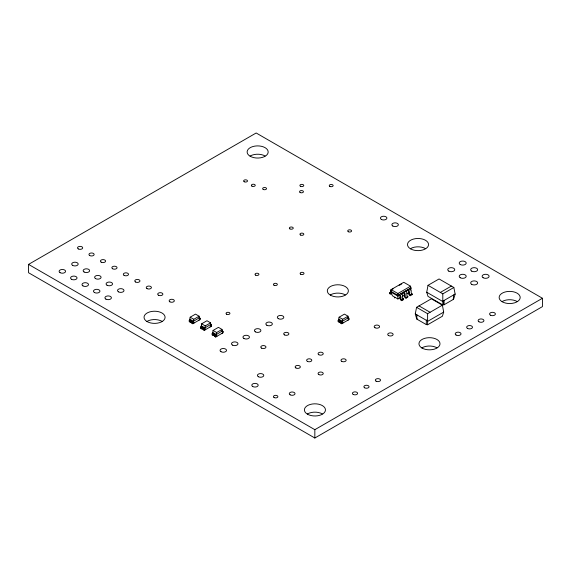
<?xml version="1.0" encoding="UTF-8"?>
<svg xmlns="http://www.w3.org/2000/svg" width="571" height="571" viewBox="0 0 571 571"><rect width="100%" height="100%" fill="white"/><g stroke="black" fill="none" stroke-linecap="round" stroke-linejoin="round"><path stroke-width="0.86" d="M453.552 299.283L453.06 298.997L453.845 298.547L455.137 294.072L453.845 287.484L442.803 293.858L442.803 304.921L444.081 304.75L453.552 299.283L453.552 294.986M390.464 293.258L390.478 290.61A1.599 0.921 60 0 1 391.449 290.047M416.859 314.821L416.859 319.125L426.323 324.592L427.608 324.763L427.608 313.7L416.559 307.326L415.274 313.914L416.559 318.382M189.865 319.21L190.179 317.205L195.51 314.121L199.122 316.206L199.429 318.632L199.322 317.783L193.476 321.287L189.865 319.21L189.865 319.988L193.476 322.073L193.783 319.289L199.122 316.206M201.32 325.82L201.634 323.821L206.966 320.738L210.578 322.822L210.885 325.242L210.778 324.399L204.925 327.904L201.32 325.82L201.32 326.605L204.925 328.682L205.239 325.898L210.578 322.822M212.776 332.436L213.083 330.431L218.422 327.354L222.033 329.431L222.34 331.858L222.226 331.009L216.38 334.52L212.776 332.436L212.262 334.949M222.033 329.431L216.695 332.515L216.38 335.298L215.752 335.662L214.625 335.013A1.199 0.692 0 0 0 213.276 334.228L212.148 333.578L212.148 334.877L213.276 335.534A1.199 0.692 0 0 1 214.625 336.312L215.752 336.961L222.968 332.8L222.968 331.494L221.841 330.845M338.781 319.21L339.095 317.205L344.427 314.121L348.039 316.206L348.346 318.632L348.239 317.783L342.386 321.287L338.781 319.21L338.781 319.988L342.386 322.073L342.7 319.289L348.039 316.206M442.803 304.921L428.014 296.385L426.73 292.252L428.014 285.322L439.063 278.948L453.845 287.484M400.913 297.241L397.908 298.976L392.498 295.849L390.692 291.945L391.128 289.604L403.768 282.302L410.556 286.214L410.984 288.562L410.263 290.125M416.559 307.326L431.348 298.79L442.397 305.164L443.681 312.094L442.397 316.227L427.608 324.763M28.55 264.394L256.165 132.986L542.45 298.269L542.45 306.606L314.835 438.014L28.55 272.731L28.55 264.394L314.835 429.685L542.45 298.269M198.936 317.619L200.057 318.268L200.057 319.567L192.848 323.736L191.72 323.086A1.199 0.692 0 0 0 190.364 322.301L189.237 321.651L189.237 320.352L189.865 319.988M199.322 318.568L199.95 318.204L199.95 319.503L198.544 320.317M189.237 320.352L190.364 321.002A1.199 0.692 0 0 1 191.72 321.78L192.848 322.437L193.476 322.073M199.429 318.632L200.057 318.268M194.133 322.858L192.734 323.671L193.362 321.223M210.385 324.228L211.513 324.885L211.513 326.184L204.297 330.352L203.169 329.695A1.199 0.692 0 0 0 201.82 328.917L200.692 328.268L200.692 326.962L201.435 326.669L201.435 325.884M210.778 325.177L211.406 324.813L211.406 326.12L210 326.926M200.692 326.962L201.82 327.618A1.199 0.692 0 0 1 203.169 328.396L204.297 329.046L204.925 328.682M210.885 325.242L211.513 324.885M205.589 329.474L204.19 330.288L204.818 327.84M212.148 333.578L212.776 333.214L216.38 335.298M222.226 331.794L222.861 331.43L222.861 332.729L221.455 333.543M222.34 331.858L222.968 331.494M217.044 336.091L215.645 336.897L216.273 334.449M348.867 318.204L348.974 319.567L341.758 323.736L340.63 323.086A1.199 0.692 0 0 0 339.281 322.301L338.153 321.651L338.153 320.352L338.781 319.988M391.142 291.988L391.142 293.637A1.113 0.642 60 0 1 390.357 294.094L389.565 293.637L389.565 292.859L390.464 292.338M342.386 322.073L341.651 322.372L341.651 323.671L343.05 322.858M348.239 318.568L348.974 318.268L347.846 317.619M347.461 320.317L348.974 319.567M391.128 289.604L397.908 293.515L410.556 286.214M410.984 287.777L397.908 295.328L390.692 291.16M394.304 297.934L395.203 297.412M405.353 291.817L405.353 291.032L405.945 291.388A1.599 0.921 60 0 1 406.923 293.073L406.93 295.757L407.83 296.37L407.83 297.148L406.024 298.19L405.239 297.741A1.113 0.642 60 0 1 404.446 296.37L404.111 293.201L403.547 292.859L401.063 294.286L401.063 293.508L401.663 293.858A1.599 0.921 60 0 1 402.634 295.542L402.648 298.226L403.547 298.847L403.547 299.625L401.741 300.667L400.956 300.21A1.113 0.642 60 0 1 400.164 298.847L399.771 295.628L399.265 295.328L397.908 296.113L390.692 291.945M405.967 291.453L407.83 290.382L408.401 290.725L408.729 293.894A1.113 0.642 60 0 0 409.521 295.264L410.313 295.721L412.112 294.679L412.112 293.894L411.22 293.28L411.206 290.596A1.599 0.921 60 0 0 410.235 288.912L409.635 288.562L409.635 289.34L410.984 288.562M402.419 296.37L404.675 295.071M406.93 293.765L409.186 292.466M399.265 295.328L399.265 294.55L399.857 294.9A1.599 0.921 60 0 1 400.835 296.585L400.921 299.404L401.741 299.889L403.547 298.847M403.547 292.859L403.547 292.074L404.147 292.431A1.599 0.921 60 0 1 405.117 294.115L405.21 296.934L406.024 297.412L407.83 296.37M407.83 290.382L407.83 289.604L408.429 289.954A1.599 0.921 60 0 1 409.4 291.638L409.507 294.472L410.313 294.936L412.112 293.894M440.341 292.438L451.39 286.064M455.137 294.072L442.504 301.36L426.73 292.252M416.859 319.125L417.351 318.839M427.608 313.7L442.397 305.164M426.822 320.003L426.323 320.288L426.323 324.592M443.681 312.094L427.907 321.202L415.274 313.914M390.386 293.323L389.565 292.859M428.014 285.322L442.803 293.858M411.327 294.222L412.112 294.679M419.021 305.899L430.07 312.28M339.095 317.205L342.7 319.289M338.153 320.352L339.281 321.002A1.199 0.692 0 0 1 340.63 321.78L341.758 322.437L341.758 323.736M190.179 317.205L193.783 319.289M201.634 323.821L205.239 325.898M213.083 330.431L216.695 332.515M444.081 300.453L444.081 304.75M443.588 301.024L443.588 304.464M410.313 294.936L410.313 295.721M406.024 297.412L406.024 298.19M401.741 299.889L401.741 300.667M397.908 293.515L397.908 298.976M342.279 321.223L342.279 322.008M340.63 321.78L340.63 323.086M339.281 321.002L339.281 322.301M338.896 319.275L338.268 321.716M314.835 429.685L314.835 438.014M215.752 335.662L215.752 336.961M214.625 335.013L214.625 336.312M213.276 334.228L213.276 335.534M204.297 329.046L204.297 330.352M203.169 328.396L203.169 329.695M201.82 327.618L201.82 328.917M200.806 327.033L200.806 328.332M192.848 322.437L192.848 323.736M191.72 321.78L191.72 323.086M190.364 321.002L190.364 322.301M189.979 319.275L189.351 321.716M422.033 347.789A10.528 6.081 0 0 1 436.922 347.789M330.388 294.886A10.528 6.081 0 0 1 345.284 294.886M307.483 413.925A10.528 6.081 0 0 1 322.372 413.925M147.111 321.337A10.528 6.081 0 0 1 162 321.337M250.205 155.997A10.528 6.081 0 0 1 265.094 155.997M410.578 248.592A10.528 6.081 0 0 1 425.466 248.592M502.216 301.495A10.528 6.081 0 0 1 517.112 301.495M402.455 298.926A1.113 0.642 60 0 1 402.277 298.704M392.42 289.169A1.599 0.921 60 0 1 393.105 288.955M400.849 284.615A1.599 0.921 60 0 1 401.677 284.008M399.186 285.257A1.599 0.921 60 0 1 400.014 285.1M422.033 348.06A10.528 6.081 0 0 0 439.649 345.334A10.528 6.081 0 0 0 426.751 337.889A10.528 6.081 0 0 0 422.033 348.06M330.388 295.15A10.528 6.081 0 0 0 348.01 292.423A10.528 6.081 0 0 0 335.113 284.979A10.528 6.081 0 0 0 330.388 295.15M307.483 414.196A10.528 6.081 0 0 0 325.099 411.47A10.528 6.081 0 0 0 312.201 404.025A10.528 6.081 0 0 0 307.483 414.196M147.111 321.601A10.528 6.081 0 0 0 164.726 318.875A10.528 6.081 0 0 0 151.829 311.431A10.528 6.081 0 0 0 147.111 321.601M250.205 156.268A10.528 6.081 0 0 0 267.82 153.542A10.528 6.081 0 0 0 254.923 146.097A10.528 6.081 0 0 0 250.205 156.268M410.578 248.856A10.528 6.081 0 0 0 428.193 246.13A10.528 6.081 0 0 0 415.295 238.685A10.528 6.081 0 0 0 410.578 248.856M502.216 301.766A10.528 6.081 0 0 0 519.831 299.04A10.528 6.081 0 0 0 506.941 291.595A10.528 6.081 0 0 0 502.216 301.766M388.508 335.541A2.712 1.563 0 0 0 393.041 334.842A2.712 1.563 0 0 0 389.722 332.929A2.712 1.563 0 0 0 388.508 335.541M374.976 327.733A2.712 1.563 0 0 0 379.508 327.033A2.712 1.563 0 0 0 376.189 325.113A2.712 1.563 0 0 0 374.976 327.733M258.335 376.724A3.19 1.841 0 0 0 263.666 375.896A3.19 1.841 0 0 0 259.762 373.648A3.19 1.841 0 0 0 258.335 376.724M290.125 394.818A2.869 1.656 0 0 0 294.929 394.076A2.869 1.656 0 0 0 291.417 392.049A2.869 1.656 0 0 0 290.125 394.818M244.181 181.735A1.949 1.121 0 0 0 247.436 181.228A1.949 1.121 0 0 0 245.052 179.858A1.949 1.121 0 0 0 244.181 181.735M300.118 192.498A1.949 1.121 0 0 0 303.372 191.999A1.949 1.121 0 0 0 300.996 190.621A1.949 1.121 0 0 0 300.118 192.498M251.925 186.132A1.949 1.121 0 0 0 255.18 185.632A1.949 1.121 0 0 0 252.796 184.255A1.949 1.121 0 0 0 251.925 186.132M300.453 186.282A1.949 1.121 0 0 0 303.708 185.775A1.949 1.121 0 0 0 301.324 184.404A1.949 1.121 0 0 0 300.453 186.282M263.21 189.415A1.949 1.121 0 0 0 266.464 188.908A1.949 1.121 0 0 0 264.08 187.538A1.949 1.121 0 0 0 263.21 189.415M329.831 186.389A1.949 1.121 0 0 0 333.079 185.882A1.949 1.121 0 0 0 330.702 184.512A1.949 1.121 0 0 0 329.831 186.389M300.696 274.223A1.949 1.121 0 0 0 303.95 273.723A1.949 1.121 0 0 0 301.567 272.346A1.949 1.121 0 0 0 300.696 274.223M300.503 235.024A1.949 1.121 0 0 0 303.758 234.517A1.949 1.121 0 0 0 301.374 233.146A1.949 1.121 0 0 0 300.503 235.024M348.274 231.719A1.949 1.121 0 0 0 351.529 231.219A1.949 1.121 0 0 0 349.152 229.842A1.949 1.121 0 0 0 348.274 231.719M289.925 228.9A1.949 1.121 0 0 0 293.18 228.4A1.949 1.121 0 0 0 290.796 227.022A1.949 1.121 0 0 0 289.925 228.9M226.616 314.207A1.949 1.121 0 0 0 229.87 313.7A1.949 1.121 0 0 0 227.494 312.323A1.949 1.121 0 0 0 226.616 314.207M274.023 285.229A1.949 1.121 0 0 0 277.278 284.722A1.949 1.121 0 0 0 274.894 283.344A1.949 1.121 0 0 0 274.023 285.229M255.594 275.136A1.949 1.121 0 0 0 258.849 274.637A1.949 1.121 0 0 0 256.465 273.259A1.949 1.121 0 0 0 255.594 275.136M295.914 367.967A2.591 1.492 0 0 0 300.246 367.296A2.591 1.492 0 0 0 297.077 365.461A2.591 1.492 0 0 0 295.914 367.967M284.458 334.899A2.591 1.492 0 0 0 288.79 334.228A2.591 1.492 0 0 0 285.621 332.393A2.591 1.492 0 0 0 284.458 334.899M318.825 354.734A2.591 1.492 0 0 0 323.157 354.063A2.591 1.492 0 0 0 319.981 352.236A2.591 1.492 0 0 0 318.825 354.734M261.547 348.124A2.591 1.492 0 0 0 265.879 347.454A2.591 1.492 0 0 0 262.71 345.619A2.591 1.492 0 0 0 261.547 348.124M307.369 361.35A2.591 1.492 0 0 0 311.702 360.679A2.591 1.492 0 0 0 308.533 358.852A2.591 1.492 0 0 0 307.369 361.35M353.192 394.418A2.591 1.492 0 0 0 357.517 393.747A2.591 1.492 0 0 0 354.348 391.913A2.591 1.492 0 0 0 353.192 394.418M341.736 361.35A2.591 1.492 0 0 0 346.069 360.679A2.591 1.492 0 0 0 342.893 358.852A2.591 1.492 0 0 0 341.736 361.35M376.096 381.192A2.591 1.492 0 0 0 380.429 380.522A2.591 1.492 0 0 0 377.26 378.687A2.591 1.492 0 0 0 376.096 381.192M318.825 374.576A2.591 1.492 0 0 0 323.157 373.905A2.591 1.492 0 0 0 319.981 372.078A2.591 1.492 0 0 0 318.825 374.576M364.641 387.802A2.591 1.492 0 0 0 368.973 387.131A2.591 1.492 0 0 0 365.804 385.304A2.591 1.492 0 0 0 364.641 387.802M232.447 345.084A3.24 1.87 0 0 0 237.871 344.242A3.24 1.87 0 0 0 233.903 341.95A3.24 1.87 0 0 0 232.447 345.084M278.27 318.625A3.24 1.87 0 0 0 283.694 317.79A3.24 1.87 0 0 0 279.726 315.499A3.24 1.87 0 0 0 278.27 318.625M220.998 351.693A3.24 1.87 0 0 0 226.416 350.858A3.24 1.87 0 0 0 222.447 348.567A3.24 1.87 0 0 0 220.998 351.693M266.814 325.242A3.24 1.87 0 0 0 272.239 324.399A3.24 1.87 0 0 0 268.27 322.108A3.24 1.87 0 0 0 266.814 325.242M255.358 331.858A3.24 1.87 0 0 0 260.783 331.016A3.24 1.87 0 0 0 256.814 328.725A3.24 1.87 0 0 0 255.358 331.858M243.903 338.467A3.24 1.87 0 0 0 249.327 337.632A3.24 1.87 0 0 0 245.359 335.341A3.24 1.87 0 0 0 243.903 338.467M490.418 315.185A2.912 1.684 0 0 0 495.293 314.435A2.912 1.684 0 0 0 491.724 312.373A2.912 1.684 0 0 0 490.418 315.185M478.962 321.801A2.912 1.684 0 0 0 483.844 321.045A2.912 1.684 0 0 0 480.268 318.989A2.912 1.684 0 0 0 478.962 321.801M467.506 328.418A2.912 1.684 0 0 0 472.388 327.661A2.912 1.684 0 0 0 468.82 325.598A2.912 1.684 0 0 0 467.506 328.418M456.058 335.027A2.912 1.684 0 0 0 460.933 334.278A2.912 1.684 0 0 0 457.364 332.215A2.912 1.684 0 0 0 456.058 335.027M381.364 219.421A3.24 1.87 0 0 0 386.788 218.586A3.24 1.87 0 0 0 382.82 216.295A3.24 1.87 0 0 0 381.364 219.421M392.819 226.037A3.24 1.87 0 0 0 398.244 225.202A3.24 1.87 0 0 0 394.275 222.911A3.24 1.87 0 0 0 392.819 226.037M60.055 272.667A3.24 1.87 0 0 0 65.472 271.825A3.24 1.87 0 0 0 61.504 269.533A3.24 1.87 0 0 0 60.055 272.667M72.653 265.387A3.24 1.87 0 0 0 78.07 264.551A3.24 1.87 0 0 0 74.102 262.26A3.24 1.87 0 0 0 72.653 265.387M71.503 279.276A3.24 1.87 0 0 0 76.928 278.441A3.24 1.87 0 0 0 72.96 276.15A3.24 1.87 0 0 0 71.503 279.276M84.108 272.003A3.24 1.87 0 0 0 89.526 271.161A3.24 1.87 0 0 0 85.557 268.87A3.24 1.87 0 0 0 84.108 272.003M82.959 285.893A3.24 1.87 0 0 0 88.384 285.05A3.24 1.87 0 0 0 84.415 282.759A3.24 1.87 0 0 0 82.959 285.893M95.564 278.612A3.24 1.87 0 0 0 100.981 277.777A3.24 1.87 0 0 0 97.013 275.486A3.24 1.87 0 0 0 95.564 278.612M94.415 292.502A3.24 1.87 0 0 0 99.839 291.667A3.24 1.87 0 0 0 95.871 289.376A3.24 1.87 0 0 0 94.415 292.502M107.02 285.229A3.24 1.87 0 0 0 112.437 284.394A3.24 1.87 0 0 0 108.469 282.103A3.24 1.87 0 0 0 107.02 285.229M105.871 299.118A3.24 1.87 0 0 0 111.295 298.276A3.24 1.87 0 0 0 107.327 295.985A3.24 1.87 0 0 0 105.871 299.118M118.475 291.845A3.24 1.87 0 0 0 123.893 291.003A3.24 1.87 0 0 0 119.924 288.712A3.24 1.87 0 0 0 118.475 291.845M460.219 264.509A3.505 2.027 0 0 0 466.086 263.595A3.505 2.027 0 0 0 461.789 261.118A3.505 2.027 0 0 0 460.219 264.509M471.675 271.118A3.505 2.027 0 0 0 477.542 270.211A3.505 2.027 0 0 0 473.245 267.728A3.505 2.027 0 0 0 471.675 271.118M483.13 277.734A3.505 2.027 0 0 0 488.997 276.828A3.505 2.027 0 0 0 484.7 274.344A3.505 2.027 0 0 0 483.13 277.734M448.763 271.118A3.505 2.027 0 0 0 454.63 270.211A3.505 2.027 0 0 0 450.333 267.728A3.505 2.027 0 0 0 448.763 271.118M460.219 277.734A3.505 2.027 0 0 0 466.086 276.828A3.505 2.027 0 0 0 461.789 274.344A3.505 2.027 0 0 0 460.219 277.734M471.675 284.344A3.505 2.027 0 0 0 477.542 283.437A3.505 2.027 0 0 0 473.245 280.961A3.505 2.027 0 0 0 471.675 284.344M78.27 248.92A2.591 1.492 0 0 0 82.602 248.249A2.591 1.492 0 0 0 79.426 246.422A2.591 1.492 0 0 0 78.27 248.92M89.718 255.537A2.591 1.492 0 0 0 94.051 254.866A2.591 1.492 0 0 0 90.882 253.032A2.591 1.492 0 0 0 89.718 255.537M101.174 262.146A2.591 1.492 0 0 0 105.507 261.475A2.591 1.492 0 0 0 102.337 259.648A2.591 1.492 0 0 0 101.174 262.146M112.63 268.763A2.591 1.492 0 0 0 116.962 268.092A2.591 1.492 0 0 0 113.793 266.257A2.591 1.492 0 0 0 112.63 268.763M124.085 275.372A2.591 1.492 0 0 0 128.418 274.701A2.591 1.492 0 0 0 125.249 272.874A2.591 1.492 0 0 0 124.085 275.372M135.541 281.988A2.591 1.492 0 0 0 139.874 281.317A2.591 1.492 0 0 0 136.705 279.483A2.591 1.492 0 0 0 135.541 281.988M146.997 288.598A2.591 1.492 0 0 0 151.329 287.934A2.591 1.492 0 0 0 148.16 286.1A2.591 1.492 0 0 0 146.997 288.598M158.452 295.214A2.591 1.492 0 0 0 162.785 294.543A2.591 1.492 0 0 0 159.616 292.716A2.591 1.492 0 0 0 158.452 295.214M169.908 301.831A2.591 1.492 0 0 0 174.241 301.16A2.591 1.492 0 0 0 171.072 299.325A2.591 1.492 0 0 0 169.908 301.831M252.739 386.517A3.19 1.841 0 0 0 258.078 385.689A3.19 1.841 0 0 0 254.166 383.434A3.19 1.841 0 0 0 252.739 386.517M274.073 397.53A2.234 1.292 0 0 0 277.806 396.952A2.234 1.292 0 0 0 275.072 395.375A2.234 1.292 0 0 0 274.073 397.53"/></g></svg>
